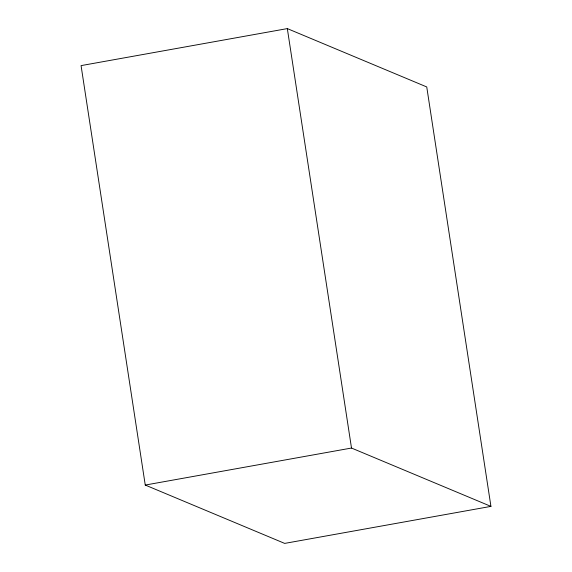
<?xml version="1.0" encoding="UTF-8"?>
<svg xmlns="http://www.w3.org/2000/svg" width="572" height="572" viewBox="0 0 572 572"><rect width="100%" height="100%" fill="white"/><g stroke="black" fill="none" stroke-linecap="round" stroke-linejoin="round"><path stroke-width="0.86" d="M287.323 28.6L81.067 65.616L145.252 485.056L284.677 543.4L490.933 506.384L426.748 86.944L287.323 28.6L351.501 448.04L490.933 506.384M145.252 485.056L351.501 448.04"/></g></svg>
